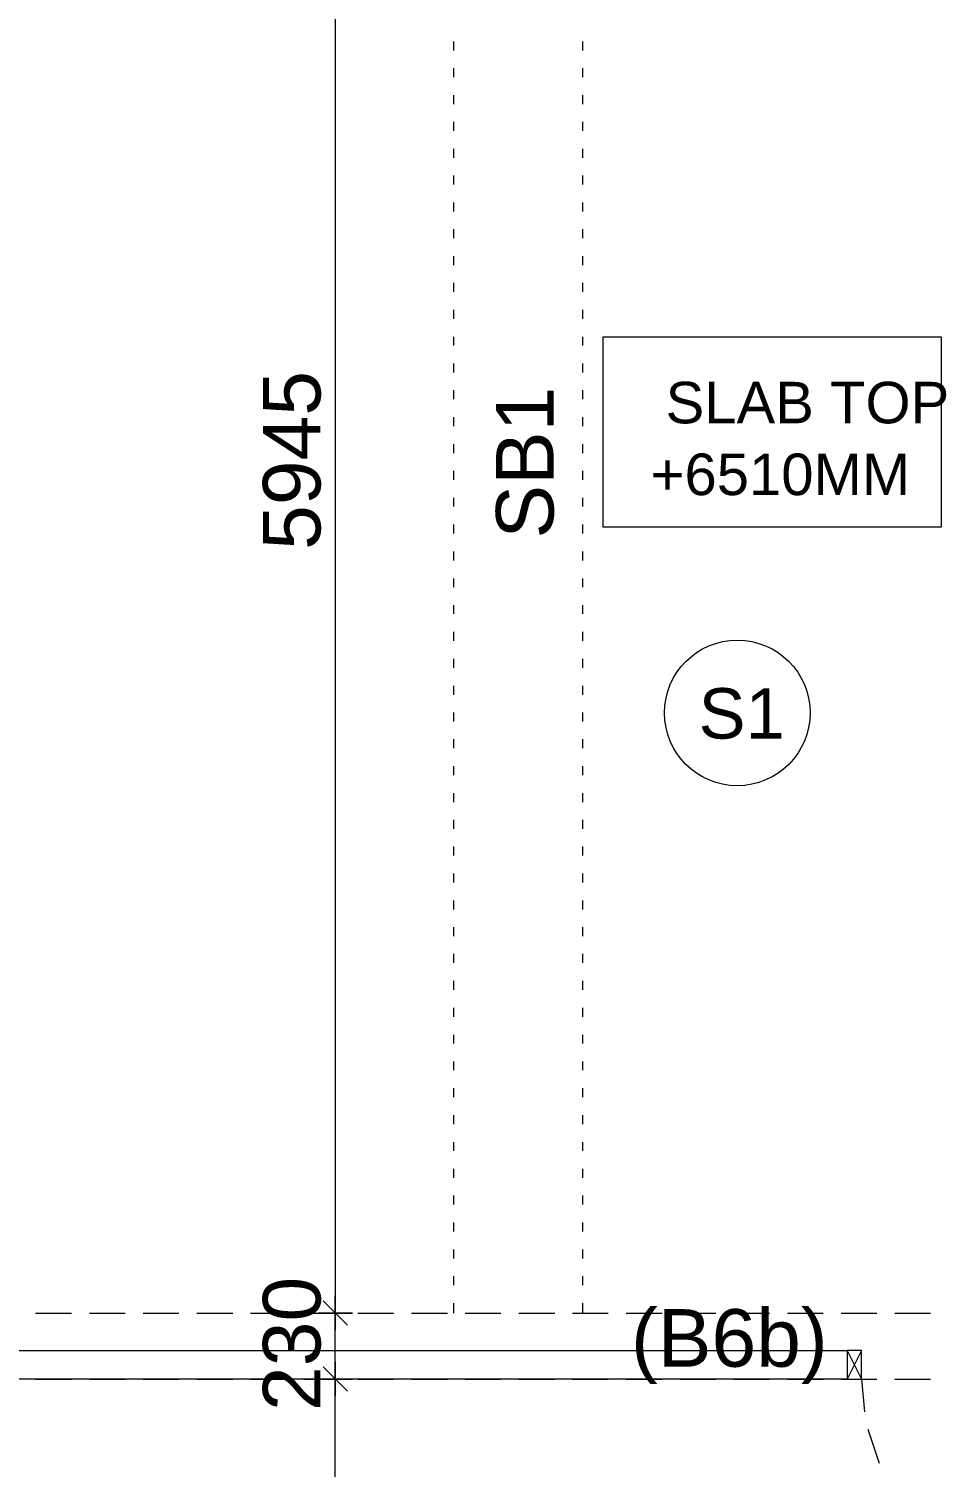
# Model space of a CAD drawing. Header units: millimetres. Extents: x -1303 to 98744, y -1303 to 90097.
# Drawn here: x 56836 to 60040, y 69149 to 74173 of the extents above; entities that cross this region are included whole.
import ezdxf

# ---------------------------------------------------------------- set-up
doc = ezdxf.new("R2010")
doc.units = ezdxf.units.MM
doc.layers.add('PDF_Geometry', color=7, linetype='Continuous')
doc.layers.add('PDF_Text', color=7, linetype='Continuous')
doc.styles.add('PDF ArialMT', font='arial.ttf')
doc.styles.add('PDF Swiss721BT-LightCondensed', font='arial.ttf')

msp = doc.modelspace()

# ---------------------------------------------------------------- linework, layer by layer
at = {"layer": 'PDF_Geometry', "color": 122, "lineweight": 0, "true_color": 0x00b88a}
for points in [[(57905.90629, 75592.64692), (57905.90629, 75612.11835), (57905.90629, 69707.50767), (57905.90629, 69726.97084)], [(57905.90629, 69456.99902), (57905.90629, 69687.19326)], [(57905.90629, 66302.00821), (57905.90629, 66282.54505), (57905.90629, 69437.53586), (57905.90629, 69417.22971)]]:
    msp.add_lwpolyline(points, dxfattribs=at)
at = {"layer": 'PDF_Geometry', "color": 180, "lineweight": 0, "true_color": 0x4f14ff}
for points in [[(58318.89722, 74128.55439), (58318.89722, 74097.24804)], [(58769.12848, 74128.55439), (58769.12848, 74097.24804)], [(58318.89722, 74034.61881), (58318.89722, 74003.3042)], [(58769.12848, 74034.61881), (58769.12848, 74003.3042)], [(58318.89722, 73940.68324), (58318.89722, 73909.36862)], [(58769.12848, 73940.68324), (58769.12848, 73909.36862)], [(58318.89722, 73847.59065), (58318.89722, 73816.27603)], [(58769.12848, 73847.59065), (58769.12848, 73816.27603)], [(58318.89722, 73753.6468), (58318.89722, 73722.33218)], [(58769.12848, 73753.6468), (58769.12848, 73722.33218)], [(58318.89722, 73659.71122), (58318.89722, 73628.39661)], [(58769.12848, 73659.71122), (58769.12848, 73628.39661)], [(58318.89722, 73565.76737), (58318.89722, 73534.46103)], [(58769.12848, 73565.76737), (58769.12848, 73534.46103)], [(58318.89722, 73472.67479), (58318.89722, 73441.36844)], [(58769.12848, 73472.67479), (58769.12848, 73441.36844)], [(58318.89722, 73378.73921), (58318.89722, 73347.4246)], [(58769.12848, 73378.73921), (58769.12848, 73347.4246)], [(58318.89722, 73284.80363), (58318.89722, 73253.48901)], [(58769.12848, 73284.80363), (58769.12848, 73253.48901)], [(58318.89722, 73190.85979), (58318.89722, 73159.54517)], [(58769.12848, 73190.85979), (58769.12848, 73159.54517)], [(58318.89722, 73096.9242), (58318.89722, 73066.45258)], [(58769.12848, 73096.9242), (58769.12848, 73066.45258)], [(58318.89722, 73003.83162), (58318.89722, 72972.517)], [(58769.12848, 73003.83162), (58769.12848, 72972.517)], [(58318.89722, 72909.88777), (58318.89722, 72878.58143)], [(58769.12848, 72909.88777), (58769.12848, 72878.58143)], [(58318.89722, 72815.95219), (58318.89722, 72784.63758)], [(58769.12848, 72815.95219), (58769.12848, 72784.63758)], [(58318.89722, 72722.01662), (58318.89722, 72690.702)], [(58769.12848, 72722.01662), (58769.12848, 72690.702)], [(58318.89722, 72628.92403), (58318.89722, 72597.60941)], [(58769.12848, 72628.92403), (58769.12848, 72597.60941)], [(58318.89722, 72534.98019), (58318.89722, 72503.66556)], [(58769.12848, 72534.98019), (58769.12848, 72503.66556)], [(58318.89722, 72441.0446), (58318.89722, 72409.72999)], [(58769.12848, 72441.0446), (58769.12848, 72409.72999)], [(58318.89722, 72347.10076), (58318.89722, 72315.79441)], [(58769.12848, 72347.10076), (58769.12848, 72315.79441)], [(58318.89722, 72253.16518), (58318.89722, 72222.70182)], [(58769.12848, 72253.16518), (58769.12848, 72222.70182)], [(58318.89722, 72160.07259), (58318.89722, 72128.75798)], [(58769.12848, 72160.07259), (58769.12848, 72128.75798)], [(58318.89722, 72066.13702), (58318.89722, 72034.82239)], [(58769.12848, 72066.13702), (58769.12848, 72034.82239)], [(58318.89722, 71972.19317), (58318.89722, 71940.87855)], [(58769.12848, 71972.19317), (58769.12848, 71940.87855)], [(58318.89722, 71878.25759), (58318.89722, 71846.94297)], [(58769.12848, 71878.25759), (58769.12848, 71846.94297)], [(58318.89722, 71785.165), (58318.89722, 71753.85039)], [(58769.12848, 71785.165), (58769.12848, 71753.85039)], [(58318.89722, 71691.22115), (58318.89722, 71659.91481)], [(58769.12848, 71691.22115), (58769.12848, 71659.91481)], [(58318.89722, 71597.28558), (58318.89722, 71565.97096)], [(58769.12848, 71597.28558), (58769.12848, 71565.97096)], [(58318.89722, 71503.35), (58318.89722, 71472.03538)], [(58769.12848, 71503.35), (58769.12848, 71472.03538)], [(58318.89722, 71409.40616), (58318.89722, 71378.94279)], [(58769.12848, 71409.40616), (58769.12848, 71378.94279)], [(58318.89722, 71316.31357), (58318.89722, 71284.99895)], [(58769.12848, 71316.31357), (58769.12848, 71284.99895)], [(58318.89722, 71222.37798), (58318.89722, 71191.06337)], [(58769.12848, 71222.37798), (58769.12848, 71191.06337)], [(58318.89722, 71128.43414), (58318.89722, 71097.12779)], [(58769.12848, 71128.43414), (58769.12848, 71097.12779)], [(58318.89722, 71034.49856), (58318.89722, 71003.18395)], [(58769.12848, 71034.49856), (58769.12848, 71003.18395)], [(58318.89722, 70941.40597), (58318.89722, 70910.09136)], [(58769.12848, 70941.40597), (58769.12848, 70910.09136)], [(58318.89722, 70847.4704), (58318.89722, 70816.15578)], [(58769.12848, 70847.4704), (58769.12848, 70816.15578)], [(58318.89722, 70753.52655), (58318.89722, 70722.21193)], [(58769.12848, 70753.52655), (58769.12848, 70722.21193)], [(58318.89722, 70659.59097), (58318.89722, 70628.27636)], [(58769.12848, 70659.59097), (58769.12848, 70628.27636)], [(58318.89722, 70565.64712), (58318.89722, 70535.18377)], [(58769.12848, 70565.64712), (58769.12848, 70535.18377)], [(58318.89722, 70472.55454), (58318.89722, 70441.24819)], [(58769.12848, 70472.55454), (58769.12848, 70441.24819)], [(58318.89722, 70378.61896), (58318.89722, 70347.30435)], [(58769.12848, 70378.61896), (58769.12848, 70347.30435)], [(58318.89722, 70284.68338), (58318.89722, 70253.36876)], [(58769.12848, 70284.68338), (58769.12848, 70253.36876)], [(58318.89722, 70190.73954), (58318.89722, 70159.42492)], [(58769.12848, 70190.73954), (58769.12848, 70159.42492)], [(58318.89722, 70097.64695), (58318.89722, 70066.33233)], [(58769.12848, 70097.64695), (58769.12848, 70066.33233)], [(58318.89722, 70003.71137), (58318.89722, 69972.39675)], [(58769.12848, 70003.71137), (58769.12848, 69972.39675)], [(58318.89722, 69909.76752), (58318.89722, 69878.46118)], [(58769.12848, 69909.76752), (58769.12848, 69878.46118)], [(58318.89722, 69815.83194), (58318.89722, 69784.51733)], [(58769.12848, 69815.83194), (58769.12848, 69784.51733)], [(58318.89722, 69721.89637), (58318.89722, 69687.19326)], [(58769.12848, 69721.89637), (58769.12848, 69687.19326)]]:
    msp.add_lwpolyline(points, dxfattribs=at)
at = {"layer": 'PDF_Geometry', "lineweight": 0}
msp.add_lwpolyline([(58840.21655, 72433.42463), (60023.33875, 72433.42463), (60023.33875, 73096.07463), (58840.21655, 73096.07463)], close=True, dxfattribs=at)
at = {"layer": 'PDF_Geometry', "color": 9, "lineweight": 0, "true_color": 0xc0c0c0}
for points in [[(55743.61934, 69456.99902), (55743.61934, 68856.97993), (55643.75391, 68856.97993), (55643.75391, 69556.8686), (56553.52239, 69556.8686), (56553.52239, 69987.62844), (56654.23082, 69987.62844), (56654.23082, 69556.8686), (59694.12865, 69556.8686), (59694.12865, 69456.99902)], [(59694.12865, 69456.99902), (59744.06013, 69456.99902), (59744.06013, 69556.86198), (59694.12865, 69556.86198)]]:
    msp.add_lwpolyline(points, close=True, dxfattribs=at)
at = {"layer": 'PDF_Geometry', "color": 122, "lineweight": 0, "true_color": 0x00b88a}
for points in [[(57949.0641, 69644.87845), (57863.59148, 69729.50808)], [(57905.90629, 69627.10953), (57905.90629, 69747.28526)], [(57846.66556, 69687.19326), (57965.99003, 69687.19326)], [(57863.59148, 69499.31383), (57949.0641, 69414.68421)], [(57905.90629, 69517.09101), (57905.90629, 69396.91529)], [(57965.99003, 69456.99902), (57846.66556, 69456.99902)]]:
    msp.add_lwpolyline(points, close=True, dxfattribs=at)
at = {"layer": 'PDF_Geometry', "color": 157, "lineweight": 0, "true_color": 0x3f5f7f}
for points in [[(56859.88329, 69687.19326), (56985.13348, 69687.19326)], [(57047.75858, 69687.19326), (57173.01291, 69687.19326)], [(57234.79088, 69687.19326), (57360.0452, 69687.19326)], [(57422.67031, 69687.19326), (57547.9205, 69687.19326)], [(57609.7026, 69687.19326), (57734.9528, 69687.19326)], [(57797.57789, 69687.19326), (57922.83222, 69687.19326)], [(57985.45732, 69687.19326), (58109.86039, 69687.19326)], [(58172.48962, 69687.19326), (58297.73981, 69687.19326)], [(58360.36491, 69687.19326), (58484.77212, 69687.19326)], [(58547.39721, 69687.19326), (58672.64741, 69687.19326)], [(58735.27663, 69687.19326), (58859.6797, 69687.19326)], [(58922.3048, 69687.19326), (59047.55913, 69687.19326)], [(59110.18423, 69687.19326), (59235.43442, 69687.19326)], [(59297.21653, 69687.19326), (59422.46672, 69687.19326)], [(59485.09182, 69687.19326), (59610.34615, 69687.19326)], [(59672.97124, 69687.19326), (59797.37844, 69687.19326)], [(59860.00354, 69687.19326), (59985.25373, 69687.19326)], [(56859.88329, 69456.99902), (56985.13348, 69456.99902)], [(57047.75858, 69456.99902), (57173.01291, 69456.99902)], [(57234.79088, 69456.99902), (57360.0452, 69456.99902)], [(57422.67031, 69456.99902), (57547.9205, 69456.99902)], [(57609.7026, 69456.99902), (57734.9528, 69456.99902)], [(57797.57789, 69456.99902), (57922.83222, 69456.99902)], [(57985.45732, 69456.99902), (58109.86039, 69456.99902)], [(58172.48962, 69456.99902), (58297.73981, 69456.99902)], [(58360.36491, 69456.99902), (58484.77212, 69456.99902)], [(58547.39721, 69456.99902), (58672.64741, 69456.99902)], [(58735.27663, 69456.99902), (58859.6797, 69456.99902)], [(58922.3048, 69456.99902), (59047.55913, 69456.99902)], [(59110.18423, 69456.99902), (59235.43442, 69456.99902)], [(59297.21653, 69456.99902), (59422.46672, 69456.99902)], [(59485.09182, 69456.99902), (59610.34615, 69456.99902)], [(59672.97124, 69456.99902), (59797.37844, 69456.99902)], [(59860.00354, 69456.99902), (59985.25373, 69456.99902)]]:
    msp.add_lwpolyline(points, dxfattribs=at)
at = {"layer": 'PDF_Geometry', "lineweight": 0}
for points in [[(57905.90629, 69687.19326), (57905.90629, 69687.19326)], [(57905.90629, 69687.19326), (57905.90629, 69687.19326)], [(57987.14743, 69687.19326), (57987.14743, 69687.19326)], [(57987.14743, 69687.19326), (57987.14743, 69687.19326)], [(58049.77666, 69687.19326), (58049.77666, 69687.19326)], [(58049.77666, 69687.19326), (58049.77666, 69687.19326)], [(58112.40176, 69687.19326), (58112.40176, 69687.19326)], [(58112.40176, 69687.19326), (58112.40176, 69687.19326)], [(58175.02686, 69687.19326), (58175.02686, 69687.19326)], [(58175.02686, 69687.19326), (58175.02686, 69687.19326)], [(58237.65195, 69687.19326), (58237.65195, 69687.19326)], [(58237.65195, 69687.19326), (58237.65195, 69687.19326)], [(58318.89722, 69687.19326), (58318.89722, 69687.19326)], [(58318.89722, 69687.19326), (58318.89722, 69687.19326)], [(57588.5452, 69456.99902), (57588.5452, 69456.99902)], [(57588.5452, 69456.99902), (57588.5452, 69456.99902)], [(57653.70753, 69456.99902), (57653.70753, 69456.99902)], [(57653.70753, 69456.99902), (57653.70753, 69456.99902)], [(57716.33263, 69456.99902), (57716.33263, 69456.99902)], [(57716.33263, 69456.99902), (57716.33263, 69456.99902)], [(57778.96185, 69456.99902), (57778.96185, 69456.99902)], [(57778.96185, 69456.99902), (57778.96185, 69456.99902)], [(57841.58696, 69456.99902), (57841.58696, 69456.99902)], [(57841.58696, 69456.99902), (57841.58696, 69456.99902)], [(57905.90629, 69456.99902), (57905.90629, 69456.99902)], [(57905.90629, 69456.99902), (57905.90629, 69456.99902)]]:
    msp.add_lwpolyline(points, dxfattribs=at)
at = {"layer": 'PDF_Geometry', "color": 9, "lineweight": 0, "true_color": 0xc0c0c0}
for points in [[(59694.12865, 69556.8686), (59744.0593, 69456.99902), (59754.21651, 69342.74902)], [(59744.0593, 69556.8686), (59694.12865, 69456.99902)], [(59766.06383, 69281.82231), (59805.8414, 69163.34084)]]:
    msp.add_lwpolyline(points, dxfattribs=at)
at = {"layer": 'PDF_Geometry', "color": 6, "lineweight": 0}
msp.add_circle((59310.35309, 71783.21453), 254.16159, dxfattribs=at)

# ---------------------------------------------------------------- texts
at = {"layer": 'PDF_Text', "char_height": 201.084641, "attachment_point": 4, "rotation": 90, "style": 'PDF ArialMT'}
for s, insert in [('5945', (57755.43222, 72352.60714)), ('230', (57755.43222, 69345.3842))]:
    msp.add_mtext(s, dxfattribs=dict(at, insert=insert))
at = {"layer": 'PDF_Text', "color": 6, "insert": (58569.56406, 72391.88287), "char_height": 201.084641, "attachment_point": 4, "rotation": 90, "style": 'PDF ArialMT'}
msp.add_mtext('SB1', dxfattribs=at)
at = {"layer": 'PDF_Text', "char_height": 145.024272, "attachment_point": 4, "style": 'PDF Swiss721BT-LightCondensed'}
for s, insert in [('SLAB TOP', (59059.9187, 72866.07136)), ('+6510MM', (59007.59125, 72615.45402))]:
    msp.add_mtext(s, dxfattribs=dict(at, insert=insert))
at = {"layer": 'PDF_Text', "color": 6, "attachment_point": 4, "style": 'PDF ArialMT'}
for s, insert, char_height in [('S1', (59175.02963, 71780.3714), 175.948867), ('(B6b)', (58939.16437, 69570.1994), 201.084641)]:
    msp.add_mtext(s, dxfattribs=dict(at, insert=insert, char_height=char_height))

doc.saveas('drawing.dxf')
